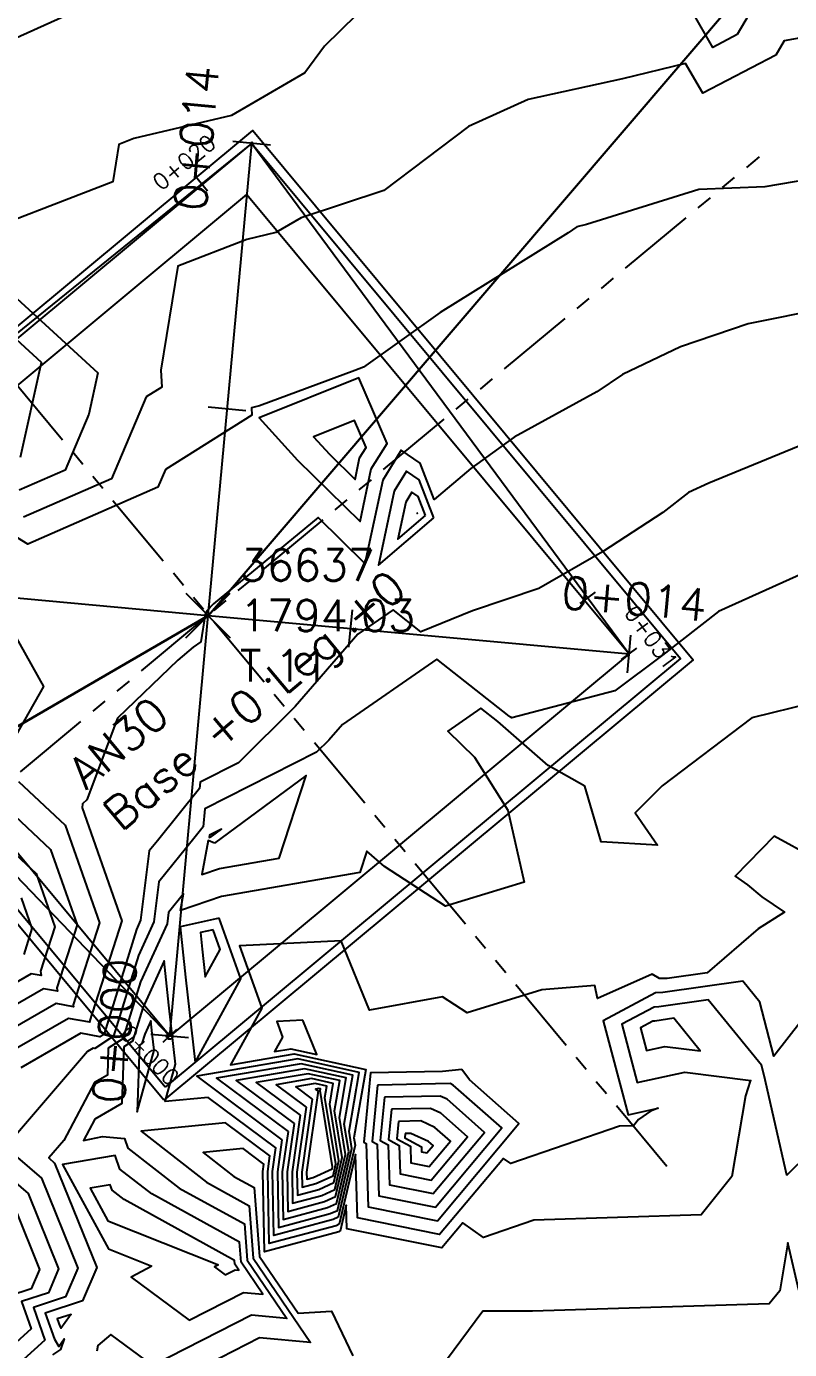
# Model space of a CAD drawing. Header units: metres. Extents: x 419533 to 423558, y 4805342 to 4807578.
# Drawn here: x 421792.16 to 421804.27, y 4806419.33 to 4806440.34 of the extents above; entities that cross this region are included whole.
import ezdxf

# ---------------------------------------------------------------- set-up
doc = ezdxf.new("R2010")
doc.units = ezdxf.units.M
doc.linetypes.add('PHANTOM', pattern=[2.5, 1.25, -0.25, 0.25, -0.25, 0.25, -0.25])
for name, color, linetype in [('_pieds', 253, 'Continuous'), ('C-ROAD-CNTR-N', 92, 'Continuous'), ('C-ROAD-STAN', 11, 'Continuous'), ('C-ROAD-STAN-MAJR', 11, 'Continuous'), ('C-ROAD-STAN-MINR', 11, 'Continuous'), ('C-TOPO-MAJR', 9, 'Continuous'), ('C-TOPO-MINR', 8, 'Continuous'), ('LS', 7, 'Continuous'), ('V-NODE', 1, 'Continuous'), ('V-NODE-TEXT', 11, 'Continuous')]:
    doc.layers.add(name, color=color, linetype=linetype)
doc.styles.get("Standard").update_dxf_attribs({"font": 'simplex.shx'})

# ---------------------------------------------------------------- blocks, each defined once
blk = doc.blocks.new('AeccTickTriangle')
at = {"color": 0, "linetype": 'ByBlock', "lineweight": -2}
blk.add_lwpolyline([(0, 0.67), (-0.58, -0.33), (0.58, -0.33)], close=True, dxfattribs=at)
at = {"color": 0, "linetype": 'ByBlock', "lineweight": -2, "const_width": 0.0625}
blk.add_lwpolyline([(-0.03, 0, 1), (0.03, 0, 1)], format="xyb", close=True, dxfattribs=at)
blk = doc.blocks.new('AeccTickLine')
blk.add_line((0, -0.5), (0, 0.5))
blk = doc.blocks.new('AN30 +0 +0')
at = {"linetype": 'PHANTOM', "flags": 128}
for points in [[(0, -11.382), (0, 11.382)], [(-11.382, 0), (11.382, 0)]]:
    blk.add_lwpolyline(points, dxfattribs=at)
at = {"flags": 128}
blk.add_lwpolyline([(-4.744, -4.744), (-4.744, 4.744), (4.744, 4.744), (4.744, -4.744)], close=True, dxfattribs=at)
at = {"layer": 'LS', "insert": (-3.273, -0.383), "char_height": 0.51577, "width": 9.13592, "attachment_point": 1}
blk.add_mtext('AN30\\PBase +0 Leg +0', dxfattribs=at)
blk = doc.blocks.new('*U73')
at = {"color": 0, "linetype": 'ByBlock', "lineweight": -2, "transparency": 16777216}
for p, q in [((-0.707, -0.707), (0.707, 0.707)), ((-0.707, 0.707), (0.707, -0.707))]:
    blk.add_line(p, q, dxfattribs=at)
blk = doc.blocks.new('*U83', base_point=(421795.04, 4806430.99, 1794.03))
at = {"layer": 'V-NODE-TEXT', "linetype": 'ByBlock', "char_height": 0.5}
for s, insert, attachment_point in [('36637', (421795.544, 4806431.54, 1794.03), 7), ('1794.03', (421795.544, 4806430.99, 1794.03), 4), ('T.11', (421795.544, 4806430.44, 1794.03), 1)]:
    blk.add_mtext(s, dxfattribs=dict(at, insert=insert, attachment_point=attachment_point))
blk = doc.blocks.new('*U84', base_point=(421795.04, 4806430.99, 1794.03))
at = {"layer": 'V-NODE-TEXT', "lineweight": -2}
blk.add_blockref('*U83', (421795.04, 4806430.99, 1794.03), dxfattribs=at)
blk = doc.blocks.new('*U85', base_point=(421795.04, 4806430.99, 1794.03))
at = {"layer": 'V-NODE', "lineweight": -2, "xscale": 0.5, "yscale": 0.5, "zscale": 0.5}
blk.add_blockref('*U73', (421795.04, 4806430.99, 1794.03), dxfattribs=at)
at = {"layer": 'V-NODE-TEXT', "lineweight": -2}
blk.add_blockref('*U84', (421795.04, 4806430.99, 1794.03), dxfattribs=at)
blk = doc.blocks.new('tower_bases_layout_1')
at = {"color": 31, "lineweight": 30, "true_color": 0xffbd7a, "elevation": 1718.013}
blk.add_lwpolyline([(423449.834, 4807399.592), (423130.593, 4807500.114), (421950.92, 4806612.998), (421795.045, 4806430.988), (421305.015, 4806147.038), (421305.015, 4806147.038), (420630.083, 4805770.97), (419765.157, 4805549.54), (419617.356, 4805580.088)], dxfattribs=at)
at = {"layer": '_pieds', "elevation": 1838.947, "flags": 128}
for points in [[(421794.339, 4806423.294), (421787.347, 4806431.698), (421795.751, 4806438.69), (421802.743, 4806430.286)], [(421794.357, 4806423.498), (421787.551, 4806431.68), (421795.733, 4806438.486), (421802.539, 4806430.304)]]:
    blk.add_lwpolyline(points, close=True, dxfattribs=at)
at = {"rotation": 39.7566429}
blk.add_blockref('AN30 +0 +0', (421795.045, 4806430.992, 1838.947), dxfattribs=at)
at = {"layer": 'V-NODE'}
blk.add_blockref('*U85', (421795.04, 4806430.99, 1794.03), dxfattribs=at)
blk = doc.blocks.new('leg_extensions_profiles_1')
at = {"layer": 'C-ROAD-CNTR-N', "color": 92, "linetype": 'Continuous', "lineweight": -3, "flags": 128}
blk.add_lwpolyline([(421794.432, 4806424.311), (421787.347, 4806431.698), (421795.733, 4806438.486), (421801.726, 4806430.379)], dxfattribs=at)
at = {"layer": 'C-ROAD-STAN', "color": 11, "linetype": 'Continuous', "lineweight": -3}
blk.add_circle((421794.432, 4806424.311), 0.05, dxfattribs=at)
at = {"layer": 'C-TOPO-MAJR', "color": 9, "linetype": 'Continuous', "lineweight": -3, "flags": 128}
for points, elevation in [([(421792.119, 4806425.606), (421792.25, 4806426.018), (421792.078, 4806426.507)], 1790), ([(421792.062, 4806433.503), (421792.396, 4806435.008), (421790.49, 4806436.752)], 1790), ([(421791.955, 4806440.147), (421793.235, 4806440.723)], 1790), ([(421804.82, 4806433.843), (421802.993, 4806433.088), (421802.668, 4806432.941), (421802.261, 4806432.624), (421801.303, 4806431.999), (421800.29, 4806431.418), (421799.241, 4806431.066), (421798.416, 4806430.732), (421797.978, 4806431.079), (421797.418, 4806430.692), (421796.421, 4806429.545), (421795.523, 4806428.649), (421794.913, 4806428.341), (421794.905, 4806428.242), (421794.237, 4806427.412), (421794.107, 4806427.252), (421793.97, 4806426.15), (421793.904, 4806426.005), (421793.388, 4806424.347), (421793.32, 4806424.302), (421793.019, 4806424.356), (421792.067, 4806423.808)], 1795), ([(421791.132, 4806422.718), (421792.186, 4806421.81), (421792.667, 4806420.616), (421792.505, 4806420.236), (421792.079, 4806420.096), (421792.231, 4806419.662), (421791.756, 4806419.231)], 1795), ([(421804.924, 4806422.788), (421804.23, 4806422.104), (421803.869, 4806423.683), (421803.826, 4806423.849), (421802.983, 4806424.889), (421802.197, 4806424.775), (421802.125, 4806424.773), (421801.609, 4806424.498), (421801.854, 4806423.574), (421802.612, 4806423.736), (421803.66, 4806423.605), (421803.65, 4806423.596), (421803.573, 4806423.362), (421803.354, 4806422.08), (421802.872, 4806421.474), (421800.211, 4806421.39), (421799.414, 4806421.115), (421799.086, 4806421.348), (421798.751, 4806420.947), (421797.246, 4806421.252), (421797.233, 4806421.626), (421797.137, 4806421.214), (421797.118, 4806421.205), (421795.938, 4806420.888), (421795.911, 4806422.163), (421795.927, 4806422.279), (421795.595, 4806422.527), (421794.961, 4806422.464), (421795.452, 4806422.082), (421795.772, 4806421.906), (421795.857, 4806420.813), (421796.47, 4806419.912), (421797, 4806419.944), (421797.338, 4806419.232)], 1800)]:
    blk.add_lwpolyline(points, dxfattribs=dict(at, elevation=elevation))
at = {"layer": 'C-TOPO-MAJR', "color": 9, "linetype": 'Continuous', "lineweight": -3, "elevation": 1795, "flags": 128}
for points in [[(421798.625, 4806432.54), (421798.393, 4806433.143), (421798.191, 4806433.279), (421797.995, 4806432.965), (421797.746, 4806431.788), (421798.625, 4806432.54)], [(421796.405, 4806422.925), (421796.296, 4806422.155), (421796.309, 4806421.528), (421796.89, 4806421.684), (421797.066, 4806421.765), (421797.222, 4806422.43), (421797.126, 4806423.018), (421797.235, 4806423.648), (421796.574, 4806423.793), (421795.489, 4806423.606), (421796.405, 4806422.925)], [(421797.951, 4806423.149), (421797.905, 4806422.667), (421798.077, 4806422.573), (421798.092, 4806422.124), (421798.582, 4806422.025), (421799.159, 4806422.714), (421798.738, 4806423.086), (421798.572, 4806423.161), (421797.951, 4806423.149)]]:
    blk.add_lwpolyline(points, close=True, dxfattribs=at)
at = {"layer": 'C-TOPO-MINR', "color": 8, "linetype": 'Continuous', "lineweight": -3, "flags": 128}
for points, elevation in [([(421804.628, 4806442.232), (421803.443, 4806440.212), (421803.054, 4806440.009), (421802.72, 4806440.591)], 1791), ([(421797.649, 4806440.78), (421796.889, 4806440.028), (421796.579, 4806439.607), (421795.415, 4806438.93), (421793.863, 4806438.563), (421793.623, 4806438.47), (421793.526, 4806437.874), (421791.029, 4806436.914), (421793.291, 4806434.844), (421793.145, 4806434.185), (421792.769, 4806433.296), (421792.043, 4806432.979)], 1791), ([(421791.907, 4806427.269), (421792.31, 4806426.891), (421792.605, 4806426.048), (421792.379, 4806425.341), (421792.392, 4806425.272), (421792.234, 4806425.3), (421790.243, 4806424.153)], 1791), ([(421804.895, 4806440.24), (421804.186, 4806440.113), (421804.055, 4806439.888), (421802.894, 4806439.283), (421802.623, 4806439.756), (421801.623, 4806439.511), (421800.124, 4806439.183), (421799.177, 4806438.753), (421797.831, 4806437.739), (421796.52, 4806437.304), (421796.115, 4806437.068), (421795.657, 4806436.96), (421794.561, 4806436.536), (421794.293, 4806434.885), (421794.305, 4806434.617), (421794.056, 4806434.46), (421793.506, 4806433.161), (421792.111, 4806432.552)], 1792), ([(421791.97, 4806427.811), (421792.541, 4806427.275), (421792.96, 4806426.079), (421792.639, 4806425.075), (421792.649, 4806425.025), (421792.43, 4806425.064), (421789.671, 4806423.475)], 1792), ([(421805.341, 4806438.047), (421803.882, 4806437.797), (421802.835, 4806437.754), (421801.048, 4806437.197), (421800.893, 4806437.163), (421800.759, 4806437.063), (421798.726, 4806435.8), (421797.506, 4806434.93), (421797.373, 4806434.881), (421795.856, 4806434.321), (421795.728, 4806434.288), (421795.733, 4806434.168), (421794.363, 4806433.308), (421794.243, 4806433.025), (421792.18, 4806432.124), (421791.742, 4806432.39)], 1793), ([(421791.398, 4806431.698), (421792.427, 4806429.862), (421791.835, 4806428.816)], 1793), ([(421792.032, 4806428.353), (421792.772, 4806427.658), (421793.315, 4806426.11), (421792.9, 4806424.81), (421792.906, 4806424.778), (421792.626, 4806424.828), (421789.946, 4806423.285)], 1793), ([(421804.855, 4806435.868), (421803.616, 4806435.623), (421802.543, 4806435.255), (421801.621, 4806434.816), (421801.215, 4806434.543), (421799.901, 4806433.819), (421799.212, 4806433.322), (421798.63, 4806432.832), (421798.408, 4806433.407), (421798.106, 4806433.612), (421797.813, 4806433.14), (421797.531, 4806431.813), (421796.786, 4806432.545), (421795.129, 4806431.176), (421795.022, 4806431.065), (421794.993, 4806431.006), (421794.927, 4806430.569), (421794.803, 4806430.484), (421794.562, 4806430.278), (421793.6, 4806429.361), (421793.118, 4806428.063), (421793.044, 4806428), (421793.041, 4806427.935), (421793.67, 4806426.141), (421793.16, 4806424.544), (421793.163, 4806424.531), (421792.822, 4806424.592), (421791.006, 4806423.546)], 1794), ([(421791.976, 4806421.567), (421792.364, 4806420.607), (421792.233, 4806420.3), (421791.891, 4806420.188)], 1794), ([(421804.541, 4806431.681), (421803.145, 4806431.052), (421802.258, 4806430.359), (421801.499, 4806429.792), (421799.865, 4806429.363), (421799.836, 4806429.38), (421799.823, 4806429.391), (421798.674, 4806430.298), (421797.174, 4806429.261), (421796.958, 4806429.012), (421796.764, 4806428.818), (421794.987, 4806427.92), (421794.964, 4806427.632), (421794.816, 4806427.448), (421794.26, 4806426.763), (421794.18, 4806426.123), (421793.937, 4806425.589), (421793.538, 4806424.308), (421793.242, 4806424.115), (421793.215, 4806424.12), (421793.127, 4806424.069), (421791.822, 4806422.547), (421792.395, 4806422.053), (421792.97, 4806420.626), (421792.777, 4806420.171), (421792.268, 4806420.004), (421792.449, 4806419.485), (421791.882, 4806418.97)], 1796), ([(421804.62, 4806429.596), (421803.676, 4806429.363), (421802.251, 4806428.285), (421801.824, 4806427.857), (421802.176, 4806427.345), (421801.284, 4806427.397), (421801.021, 4806428.28), (421800.442, 4806428.606), (421799.641, 4806429.305), (421799.371, 4806429.518), (421798.847, 4806429.155), (421799.273, 4806428.741), (421799.802, 4806427.901), (421800.06, 4806426.756), (421798.811, 4806426.375), (421797.843, 4806427.002), (421797.559, 4806427.246), (421797.45, 4806426.909), (421795.252, 4806426.53), (421794.603, 4806426.306), (421794.651, 4806426.569), (421794.412, 4806426.275), (421794.39, 4806426.096), (421793.97, 4806425.173), (421793.688, 4806424.27), (421793.456, 4806424.118), (421793.441, 4806423.691), (421793.238, 4806423.573), (421792.75, 4806422.655), (421792.511, 4806422.376), (421792.604, 4806422.296), (421793.274, 4806420.635), (421793.048, 4806420.106), (421792.456, 4806419.912), (421792.601, 4806419.498), (421792.671, 4806419.385), (421792.756, 4806419.503), (421792.695, 4806419.335), (421792.57, 4806419.248)], 1797), ([(421804.648, 4806427.149), (421804.028, 4806427.485), (421803.41, 4806426.852), (421803.603, 4806426.713), (421803.835, 4806426.523), (421804.191, 4806426.277), (421803.777, 4806426.014), (421802.965, 4806425.318), (421802.328, 4806425.226), (421802.208, 4806425.223), (421802.089, 4806425.297), (421801.223, 4806424.908), (421801.183, 4806425.115), (421800.341, 4806425.044), (421799.155, 4806424.681), (421798.763, 4806424.935), (421797.606, 4806424.723), (421797.155, 4806425.824), (421795.539, 4806425.743), (421795.892, 4806424.757), (421795.398, 4806423.855), (421796.409, 4806424.029), (421797.544, 4806423.779), (421797.357, 4806422.697), (421797.376, 4806422.577), (421797.108, 4806421.434), (421797.027, 4806421.397), (421796.086, 4806421.144), (421796.065, 4806422.16), (421796.118, 4806422.537), (421795.043, 4806423.338), (421794.359, 4806423.271), (421794.523, 4806423.867), (421794.417, 4806424.8), (421794.343, 4806425.504), (421794.002, 4806424.758), (421793.838, 4806424.231), (421793.703, 4806424.143), (421793.67, 4806423.24), (421793.243, 4806422.99), (421793.064, 4806422.654), (421793.364, 4806422.715), (421793.713, 4806422.685), (421793.765, 4806422.534), (421794.581, 4806421.899), (421795.617, 4806421.328), (421795.662, 4806420.752), (421796.289, 4806419.829), (421795.728, 4806419.882), (421794.162, 4806419.079), (421793.498, 4806419.574), (421793.291, 4806419.397), (421793.272, 4806419.311)], 1798), ([(421805.336, 4806425.677), (421804.021, 4806423.993), (421803.801, 4806424.849), (421803.53, 4806425.184), (421802.263, 4806425.001), (421802.146, 4806424.998), (421801.313, 4806424.554), (421801.709, 4806423.063), (421802.186, 4806423.165), (421802.067, 4806423.119), (421801.872, 4806422.986), (421801.794, 4806422.888), (421801.572, 4806422.881), (421799.848, 4806422.286), (421799.729, 4806422.37), (421798.717, 4806421.163), (421797.415, 4806421.426), (421797.381, 4806422.429), (421797.123, 4806421.324), (421797.072, 4806421.301), (421796.012, 4806421.016), (421795.988, 4806422.161), (421796.023, 4806422.408), (421795.319, 4806422.932), (421793.976, 4806422.8), (421795.017, 4806421.991), (421795.695, 4806421.617), (421795.759, 4806420.783), (421796.669, 4806419.445), (421795.856, 4806419.522), (421793.586, 4806418.358)], 1799), ([(421816.851, 4806430.835), (421815.369, 4806431.024), (421811.779, 4806427.384), (421811.592, 4806427.334), (421811.222, 4806427.186), (421810.644, 4806426.863), (421807.931, 4806423.334), (421806.915, 4806422.92), (421805.854, 4806421.694), (421804.419, 4806420.277), (421804.247, 4806421.029), (421804.117, 4806420.269), (421803.951, 4806420.06), (421800.194, 4806419.941), (421799.403, 4806419.946), (421798.828, 4806419.166), (421798.662, 4806416.328), (421800.461, 4806416.07), (421801.206, 4806416.243), (421804.303, 4806417.662), (421804.662, 4806417.768)], 1801)]:
    blk.add_lwpolyline(points, dxfattribs=dict(at, elevation=elevation))
for points, elevation in [([(421797.63, 4806433.316), (421797.882, 4806433.721), (421797.433, 4806434.763), (421795.852, 4806434.129), (421796.46, 4806433.455), (421797.453, 4806432.48), (421797.63, 4806433.316)], 1793), ([(421797.447, 4806433.491), (421797.551, 4806433.658), (421797.366, 4806434.087), (421796.715, 4806433.826), (421796.966, 4806433.549), (421797.374, 4806433.148), (421797.447, 4806433.491)], 1792), ([(421798.494, 4806432.576), (421798.377, 4806432.879), (421798.276, 4806432.947), (421798.178, 4806432.789), (421798.053, 4806432.199), (421798.494, 4806432.576)], 1796), ([(421798.363, 4806432.613), (421798.362, 4806432.614), (421798.362, 4806432.615), (421798.361, 4806432.614), (421798.36, 4806432.611), (421798.363, 4806432.613)], 1797), ([(421795.144, 4806427.375), (421795.041, 4806427.417), (421794.942, 4806426.876), (421795.222, 4806426.972), (421796.169, 4806427.136), (421796.597, 4806428.448), (421795.144, 4806427.375)], 1796), ([(421795.072, 4806427.462), (421795.255, 4806427.598), (421795.061, 4806427.5), (421795.058, 4806427.468), (421795.072, 4806427.462)], 1797), ([(421795.216, 4806426.186), (421794.597, 4806426.048), (421794.681, 4806425.246), (421794.836, 4806423.894), (421795.562, 4806425.22), (421795.216, 4806426.186)], 1797), ([(421795.12, 4806425.999), (421794.918, 4806425.954), (421794.945, 4806425.692), (421794.996, 4806425.251), (421795.233, 4806425.684), (421795.12, 4806425.999)], 1796), ([(421793.989, 4806424.193), (421793.95, 4806424.168), (421793.912, 4806423.106), (421794.183, 4806424.09), (421794.152, 4806424.354), (421794.131, 4806424.553), (421794.035, 4806424.342), (421793.989, 4806424.193)], 1799), ([(421796.544, 4806424.565), (421796.132, 4806424.544), (421796.222, 4806424.293), (421796.096, 4806424.064), (421796.353, 4806424.108), (421796.768, 4806424.017), (421796.544, 4806424.565)], 1799), ([(421802.104, 4806424.549), (421801.905, 4806424.443), (421802, 4806424.085), (421802.293, 4806424.147), (421802.855, 4806424.078), (421802.437, 4806424.594), (421802.132, 4806424.55), (421802.104, 4806424.549)], 1801), ([(421796.214, 4806422.666), (421796.142, 4806422.158), (421796.161, 4806421.272), (421796.981, 4806421.492), (421797.094, 4806421.544), (421797.325, 4806422.528), (421797.28, 4806422.804), (421797.441, 4806423.735), (421796.464, 4806423.95), (421794.86, 4806423.675), (421796.214, 4806422.666)], 1797), ([(421796.31, 4806422.796), (421796.219, 4806422.157), (421796.235, 4806421.4), (421796.936, 4806421.588), (421797.08, 4806421.655), (421797.273, 4806422.479), (421797.203, 4806422.911), (421797.338, 4806423.692), (421796.519, 4806423.872), (421795.175, 4806423.641), (421796.31, 4806422.796)], 1796), ([(421799.069, 4806423.782), (421798.764, 4806423.749), (421797.621, 4806423.726), (421797.515, 4806422.626), (421797.551, 4806422.607), (421797.584, 4806421.601), (421798.684, 4806421.378), (421799.976, 4806422.922), (421799.19, 4806423.616), (421799.069, 4806423.782)], 1798), ([(421796.501, 4806423.054), (421796.373, 4806422.154), (421796.383, 4806421.656), (421796.844, 4806421.78), (421797.052, 4806421.875), (421797.17, 4806422.381), (421797.049, 4806423.124), (421797.132, 4806423.604), (421796.629, 4806423.714), (421795.804, 4806423.572), (421796.501, 4806423.054)], 1794), ([(421796.597, 4806423.183), (421796.45, 4806422.152), (421796.458, 4806421.784), (421796.799, 4806421.875), (421797.038, 4806421.985), (421797.119, 4806422.332), (421796.972, 4806423.231), (421797.029, 4806423.56), (421796.685, 4806423.636), (421796.119, 4806423.538), (421796.597, 4806423.183)], 1793), ([(421796.692, 4806423.312), (421796.527, 4806422.151), (421796.532, 4806421.912), (421796.753, 4806421.971), (421797.024, 4806422.095), (421797.067, 4806422.283), (421796.896, 4806423.338), (421796.926, 4806423.516), (421796.74, 4806423.557), (421796.434, 4806423.504), (421796.692, 4806423.312)], 1792), ([(421796.788, 4806423.441), (421796.604, 4806422.149), (421796.606, 4806422.04), (421796.708, 4806422.067), (421797.009, 4806422.206), (421797.016, 4806422.234), (421796.819, 4806423.445), (421796.824, 4806423.472), (421796.795, 4806423.478), (421796.748, 4806423.47), (421796.788, 4806423.441)], 1791), ([(421797.731, 4806423.534), (421797.645, 4806422.639), (421797.726, 4806422.595), (421797.753, 4806421.775), (421798.65, 4806421.594), (421799.704, 4806422.852), (421798.934, 4806423.533), (421798.882, 4806423.557), (421797.731, 4806423.534)], 1797), ([(421797.841, 4806423.341), (421797.775, 4806422.653), (421797.902, 4806422.584), (421797.923, 4806421.95), (421798.616, 4806421.81), (421799.431, 4806422.783), (421798.836, 4806423.309), (421798.727, 4806423.359), (421797.841, 4806423.341)], 1796), ([(421798.062, 4806422.956), (421798.035, 4806422.681), (421798.252, 4806422.562), (421798.261, 4806422.299), (421798.549, 4806422.241), (421798.887, 4806422.644), (421798.64, 4806422.862), (421798.416, 4806422.964), (421798.062, 4806422.956)], 1794), ([(421798.172, 4806422.764), (421798.165, 4806422.694), (421798.428, 4806422.551), (421798.431, 4806422.473), (421798.515, 4806422.456), (421798.614, 4806422.575), (421798.542, 4806422.639), (421798.261, 4806422.766), (421798.172, 4806422.764)], 1793), ([(421794.15, 4806420.656), (421793.82, 4806420.485), (421794.738, 4806419.799), (421795.601, 4806420.242), (421795.91, 4806420.213), (421795.564, 4806420.722), (421795.539, 4806421.039), (421794.145, 4806421.808), (421793.64, 4806422.2), (421793.566, 4806422.416), (421792.73, 4806422.27), (421793.461, 4806420.931), (421794.15, 4806420.656)], 1797), ([(421795.205, 4806420.679), (421795.144, 4806420.647), (421795.313, 4806420.52), (421795.473, 4806420.602), (421795.53, 4806420.597), (421795.466, 4806420.691), (421795.462, 4806420.75), (421793.71, 4806421.716), (421793.516, 4806421.867), (421793.487, 4806421.95), (421793.166, 4806421.894), (421793.447, 4806421.379), (421795.205, 4806420.679)], 1796), ([(421792.685, 4806419.705), (421792.704, 4806419.673), (421792.841, 4806419.863), (421792.869, 4806419.893), (421792.644, 4806419.82), (421792.685, 4806419.705)], 1798)]:
    blk.add_lwpolyline(points, close=True, dxfattribs=dict(at, elevation=elevation))
at = {"layer": 'C-ROAD-STAN', "color": 11, "linetype": 'Continuous', "lineweight": -3, "xscale": 0.02999999999999999, "yscale": 0.02999999999999999, "zscale": 0.02999999999999999}
blk.add_blockref('AeccTickTriangle', (421795.733, 4806438.486), dxfattribs=at)
at = {"layer": 'C-ROAD-STAN-MAJR', "color": 11, "linetype": 'Continuous', "lineweight": -3}
for p, xscale, yscale, zscale, rotation in [((421794.937, 4806437.842), 0.3, 0.3, 0.3, 38.99002603607043), ((421801.726, 4806430.379), 0.3, 0.3, 0.3, 306.4737079209663), ((421794.432, 4806424.311), 0.2999999999999999, 0.2999999999999999, 0.2999999999999999, 133.8000037983411)]:
    blk.add_blockref('AeccTickLine', p, dxfattribs=dict(at, xscale=xscale, yscale=yscale, zscale=zscale, rotation=rotation))
at = {"layer": 'C-ROAD-STAN-MINR', "color": 11, "linetype": 'Continuous', "lineweight": -3, "xscale": 0.3, "yscale": 0.3, "zscale": 0.3, "rotation": 306.4737079209663}
blk.add_blockref('AeccTickLine', (421801.069, 4806431.269), dxfattribs=at)
at = {"layer": 'C-ROAD-STAN-MAJR', "color": 11, "linetype": 'Continuous', "lineweight": -3, "char_height": 0.254}
for s, insert, attachment_point, rotation in [('0+020', (421794.74, 4806438.086), 8, 38.99), ('0+031', (421801.978, 4806430.565), 8, 306.4737), ('0+000', (421794.206, 4806424.094), 2, 313.8)]:
    blk.add_mtext(s, dxfattribs=dict(at, insert=insert, attachment_point=attachment_point, rotation=rotation))

msp = doc.modelspace()

# ---------------------------------------------------------------- linework, layer by layer
at = {"layer": 'C-ROAD-CNTR-N', "color": 92, "linetype": 'Continuous', "lineweight": -3, "flags": 128}
for points in [[(421794.432, 4806424.311), (421795.04, 4806430.99), (421795.733, 4806438.486)], [(421787.347, 4806431.698), (421795.04, 4806430.99), (421801.726, 4806430.379)]]:
    msp.add_lwpolyline(points, dxfattribs=at)
at = {"layer": 'C-ROAD-STAN', "color": 11, "linetype": 'Continuous', "lineweight": -3}
msp.add_circle((421794.432, 4806424.311), 0.05, dxfattribs=at)
at = {"layer": 'C-TOPO-MAJR', "color": 9, "linetype": 'Continuous', "lineweight": -3, "flags": 128}
for points, elevation in [([(421791.955, 4806440.147), (421793.235, 4806440.723)], 1790), ([(421792.062, 4806433.503), (421792.396, 4806435.008), (421790.49, 4806436.752)], 1790), ([(421804.82, 4806433.843), (421802.993, 4806433.088), (421802.668, 4806432.941), (421802.261, 4806432.624), (421801.303, 4806431.999), (421800.29, 4806431.418), (421799.241, 4806431.066), (421798.416, 4806430.732), (421797.978, 4806431.079), (421797.418, 4806430.692), (421796.421, 4806429.545), (421795.523, 4806428.649), (421794.913, 4806428.341), (421794.905, 4806428.242), (421794.237, 4806427.412), (421794.107, 4806427.252), (421793.97, 4806426.15), (421793.904, 4806426.005), (421793.388, 4806424.347), (421793.32, 4806424.302), (421793.019, 4806424.356), (421792.067, 4806423.808)], 1795), ([(421792.119, 4806425.606), (421792.25, 4806426.018), (421792.078, 4806426.507)], 1790), ([(421804.924, 4806422.788), (421804.23, 4806422.104), (421803.869, 4806423.683), (421803.826, 4806423.849), (421802.983, 4806424.889), (421802.197, 4806424.775), (421802.125, 4806424.773), (421801.609, 4806424.498), (421801.854, 4806423.574), (421802.612, 4806423.736), (421803.66, 4806423.605), (421803.65, 4806423.596), (421803.573, 4806423.362), (421803.354, 4806422.08), (421802.872, 4806421.474), (421800.211, 4806421.39), (421799.414, 4806421.115), (421799.086, 4806421.348), (421798.751, 4806420.947), (421797.246, 4806421.252), (421797.233, 4806421.626), (421797.137, 4806421.214), (421797.118, 4806421.205), (421795.938, 4806420.888), (421795.911, 4806422.163), (421795.927, 4806422.279), (421795.595, 4806422.527), (421794.961, 4806422.464), (421795.452, 4806422.082), (421795.772, 4806421.906), (421795.857, 4806420.813), (421796.47, 4806419.912), (421797, 4806419.944), (421797.338, 4806419.232)], 1800), ([(421791.132, 4806422.718), (421792.186, 4806421.81), (421792.667, 4806420.616), (421792.505, 4806420.236), (421792.079, 4806420.096), (421792.231, 4806419.662), (421791.756, 4806419.231)], 1795)]:
    msp.add_lwpolyline(points, dxfattribs=dict(at, elevation=elevation))
at = {"layer": 'C-TOPO-MAJR', "color": 9, "linetype": 'Continuous', "lineweight": -3, "elevation": 1795, "flags": 128}
for points in [[(421798.625, 4806432.54), (421798.393, 4806433.143), (421798.191, 4806433.279), (421797.995, 4806432.965), (421797.746, 4806431.788), (421798.625, 4806432.54)], [(421796.405, 4806422.925), (421796.296, 4806422.155), (421796.309, 4806421.528), (421796.89, 4806421.684), (421797.066, 4806421.765), (421797.222, 4806422.43), (421797.126, 4806423.018), (421797.235, 4806423.648), (421796.574, 4806423.793), (421795.489, 4806423.606), (421796.405, 4806422.925)], [(421797.951, 4806423.149), (421797.905, 4806422.667), (421798.077, 4806422.573), (421798.092, 4806422.124), (421798.582, 4806422.025), (421799.159, 4806422.714), (421798.738, 4806423.086), (421798.572, 4806423.161), (421797.951, 4806423.149)]]:
    msp.add_lwpolyline(points, close=True, dxfattribs=at)
at = {"layer": 'C-TOPO-MINR', "color": 8, "linetype": 'Continuous', "lineweight": -3, "flags": 128}
for points, elevation in [([(421804.628, 4806442.232), (421803.443, 4806440.212), (421803.054, 4806440.009), (421802.72, 4806440.591)], 1791), ([(421797.649, 4806440.78), (421796.889, 4806440.028), (421796.579, 4806439.607), (421795.415, 4806438.93), (421793.863, 4806438.563), (421793.623, 4806438.47), (421793.526, 4806437.874), (421791.029, 4806436.914), (421793.291, 4806434.844), (421793.145, 4806434.185), (421792.769, 4806433.296), (421792.043, 4806432.979)], 1791), ([(421804.895, 4806440.24), (421804.186, 4806440.113), (421804.055, 4806439.888), (421802.894, 4806439.283), (421802.623, 4806439.756), (421801.623, 4806439.511), (421800.124, 4806439.183), (421799.177, 4806438.753), (421797.831, 4806437.739), (421796.52, 4806437.304), (421796.115, 4806437.068), (421795.657, 4806436.96), (421794.561, 4806436.536), (421794.293, 4806434.885), (421794.305, 4806434.617), (421794.056, 4806434.46), (421793.506, 4806433.161), (421792.111, 4806432.552)], 1792), ([(421805.341, 4806438.047), (421803.882, 4806437.797), (421802.835, 4806437.754), (421801.048, 4806437.197), (421800.893, 4806437.163), (421800.759, 4806437.063), (421798.726, 4806435.8), (421797.506, 4806434.93), (421797.373, 4806434.881), (421795.856, 4806434.321), (421795.728, 4806434.288), (421795.733, 4806434.168), (421794.363, 4806433.308), (421794.243, 4806433.025), (421792.18, 4806432.124), (421791.742, 4806432.39)], 1793), ([(421804.855, 4806435.868), (421803.616, 4806435.623), (421802.543, 4806435.255), (421801.621, 4806434.816), (421801.215, 4806434.543), (421799.901, 4806433.819), (421799.212, 4806433.322), (421798.63, 4806432.832), (421798.408, 4806433.407), (421798.106, 4806433.612), (421797.813, 4806433.14), (421797.531, 4806431.813), (421796.786, 4806432.545), (421795.129, 4806431.176), (421795.022, 4806431.065), (421794.993, 4806431.006), (421794.927, 4806430.569), (421794.803, 4806430.484), (421794.562, 4806430.278), (421793.6, 4806429.361), (421793.118, 4806428.063), (421793.044, 4806428), (421793.041, 4806427.935), (421793.67, 4806426.141), (421793.16, 4806424.544), (421793.163, 4806424.531), (421792.822, 4806424.592), (421791.006, 4806423.546)], 1794), ([(421791.398, 4806431.698), (421792.427, 4806429.862), (421791.835, 4806428.816)], 1793), ([(421804.541, 4806431.681), (421803.145, 4806431.052), (421802.258, 4806430.359), (421801.499, 4806429.792), (421799.865, 4806429.363), (421799.836, 4806429.38), (421799.823, 4806429.391), (421798.674, 4806430.298), (421797.174, 4806429.261), (421796.958, 4806429.012), (421796.764, 4806428.818), (421794.987, 4806427.92), (421794.964, 4806427.632), (421794.816, 4806427.448), (421794.26, 4806426.763), (421794.18, 4806426.123), (421793.937, 4806425.589), (421793.538, 4806424.308), (421793.242, 4806424.115), (421793.215, 4806424.12), (421793.127, 4806424.069), (421791.822, 4806422.547), (421792.395, 4806422.053), (421792.97, 4806420.626), (421792.777, 4806420.171), (421792.268, 4806420.004), (421792.449, 4806419.485), (421791.882, 4806418.97)], 1796), ([(421816.851, 4806430.835), (421815.369, 4806431.024), (421811.779, 4806427.384), (421811.592, 4806427.334), (421811.222, 4806427.186), (421810.644, 4806426.863), (421807.931, 4806423.334), (421806.915, 4806422.92), (421805.854, 4806421.694), (421804.419, 4806420.277), (421804.247, 4806421.029), (421804.117, 4806420.269), (421803.951, 4806420.06), (421800.194, 4806419.941), (421799.403, 4806419.946), (421798.828, 4806419.166), (421798.662, 4806416.328), (421800.461, 4806416.07), (421801.206, 4806416.243), (421804.303, 4806417.662), (421804.662, 4806417.768)], 1801), ([(421804.62, 4806429.596), (421803.676, 4806429.363), (421802.251, 4806428.285), (421801.824, 4806427.857), (421802.176, 4806427.345), (421801.284, 4806427.397), (421801.021, 4806428.28), (421800.442, 4806428.606), (421799.641, 4806429.305), (421799.371, 4806429.518), (421798.847, 4806429.155), (421799.273, 4806428.741), (421799.802, 4806427.901), (421800.06, 4806426.756), (421798.811, 4806426.375), (421797.843, 4806427.002), (421797.559, 4806427.246), (421797.45, 4806426.909), (421795.252, 4806426.53), (421794.603, 4806426.306), (421794.651, 4806426.569), (421794.412, 4806426.275), (421794.39, 4806426.096), (421793.97, 4806425.173), (421793.688, 4806424.27), (421793.456, 4806424.118), (421793.441, 4806423.691), (421793.238, 4806423.573), (421792.75, 4806422.655), (421792.511, 4806422.376), (421792.604, 4806422.296), (421793.274, 4806420.635), (421793.048, 4806420.106), (421792.456, 4806419.912), (421792.601, 4806419.498), (421792.671, 4806419.385), (421792.756, 4806419.503), (421792.695, 4806419.335), (421792.57, 4806419.248)], 1797), ([(421792.032, 4806428.353), (421792.772, 4806427.658), (421793.315, 4806426.11), (421792.9, 4806424.81), (421792.906, 4806424.778), (421792.626, 4806424.828), (421789.946, 4806423.285)], 1793), ([(421791.97, 4806427.811), (421792.541, 4806427.275), (421792.96, 4806426.079), (421792.639, 4806425.075), (421792.649, 4806425.025), (421792.43, 4806425.064), (421789.671, 4806423.475)], 1792), ([(421804.648, 4806427.149), (421804.028, 4806427.485), (421803.41, 4806426.852), (421803.603, 4806426.713), (421803.835, 4806426.523), (421804.191, 4806426.277), (421803.777, 4806426.014), (421802.965, 4806425.318), (421802.328, 4806425.226), (421802.208, 4806425.223), (421802.089, 4806425.297), (421801.223, 4806424.908), (421801.183, 4806425.115), (421800.341, 4806425.044), (421799.155, 4806424.681), (421798.763, 4806424.935), (421797.606, 4806424.723), (421797.155, 4806425.824), (421795.539, 4806425.743), (421795.892, 4806424.757), (421795.398, 4806423.855), (421796.409, 4806424.029), (421797.544, 4806423.779), (421797.357, 4806422.697), (421797.376, 4806422.577), (421797.108, 4806421.434), (421797.027, 4806421.397), (421796.086, 4806421.144), (421796.065, 4806422.16), (421796.118, 4806422.537), (421795.043, 4806423.338), (421794.359, 4806423.271), (421794.523, 4806423.867), (421794.417, 4806424.8), (421794.343, 4806425.504), (421794.002, 4806424.758), (421793.838, 4806424.231), (421793.703, 4806424.143), (421793.67, 4806423.24), (421793.243, 4806422.99), (421793.064, 4806422.654), (421793.364, 4806422.715), (421793.713, 4806422.685), (421793.765, 4806422.534), (421794.581, 4806421.899), (421795.617, 4806421.328), (421795.662, 4806420.752), (421796.289, 4806419.829), (421795.728, 4806419.882), (421794.162, 4806419.079), (421793.498, 4806419.574), (421793.291, 4806419.397), (421793.272, 4806419.311)], 1798), ([(421791.907, 4806427.269), (421792.31, 4806426.891), (421792.605, 4806426.048), (421792.379, 4806425.341), (421792.392, 4806425.272), (421792.234, 4806425.3), (421790.243, 4806424.153)], 1791), ([(421805.336, 4806425.677), (421804.021, 4806423.993), (421803.801, 4806424.849), (421803.53, 4806425.184), (421802.263, 4806425.001), (421802.146, 4806424.998), (421801.313, 4806424.554), (421801.709, 4806423.063), (421802.186, 4806423.165), (421802.067, 4806423.119), (421801.872, 4806422.986), (421801.794, 4806422.888), (421801.572, 4806422.881), (421799.848, 4806422.286), (421799.729, 4806422.37), (421798.717, 4806421.163), (421797.415, 4806421.426), (421797.381, 4806422.429), (421797.123, 4806421.324), (421797.072, 4806421.301), (421796.012, 4806421.016), (421795.988, 4806422.161), (421796.023, 4806422.408), (421795.319, 4806422.932), (421793.976, 4806422.8), (421795.017, 4806421.991), (421795.695, 4806421.617), (421795.759, 4806420.783), (421796.669, 4806419.445), (421795.856, 4806419.522), (421793.586, 4806418.358)], 1799), ([(421791.976, 4806421.567), (421792.364, 4806420.607), (421792.233, 4806420.3), (421791.891, 4806420.188)], 1794)]:
    msp.add_lwpolyline(points, dxfattribs=dict(at, elevation=elevation))
for points, elevation in [([(421797.63, 4806433.316), (421797.882, 4806433.721), (421797.433, 4806434.763), (421795.852, 4806434.129), (421796.46, 4806433.455), (421797.453, 4806432.48), (421797.63, 4806433.316)], 1793), ([(421797.447, 4806433.491), (421797.551, 4806433.658), (421797.366, 4806434.087), (421796.715, 4806433.826), (421796.966, 4806433.549), (421797.374, 4806433.148), (421797.447, 4806433.491)], 1792), ([(421798.494, 4806432.576), (421798.377, 4806432.879), (421798.276, 4806432.947), (421798.178, 4806432.789), (421798.053, 4806432.199), (421798.494, 4806432.576)], 1796), ([(421798.363, 4806432.613), (421798.362, 4806432.614), (421798.362, 4806432.615), (421798.361, 4806432.614), (421798.36, 4806432.611), (421798.363, 4806432.613)], 1797), ([(421795.144, 4806427.375), (421795.041, 4806427.417), (421794.942, 4806426.876), (421795.222, 4806426.972), (421796.169, 4806427.136), (421796.597, 4806428.448), (421795.144, 4806427.375)], 1796), ([(421795.072, 4806427.462), (421795.255, 4806427.598), (421795.061, 4806427.5), (421795.058, 4806427.468), (421795.072, 4806427.462)], 1797), ([(421795.216, 4806426.186), (421794.597, 4806426.048), (421794.681, 4806425.246), (421794.836, 4806423.894), (421795.562, 4806425.22), (421795.216, 4806426.186)], 1797), ([(421795.12, 4806425.999), (421794.918, 4806425.954), (421794.945, 4806425.692), (421794.996, 4806425.251), (421795.233, 4806425.684), (421795.12, 4806425.999)], 1796), ([(421793.989, 4806424.193), (421793.95, 4806424.168), (421793.912, 4806423.106), (421794.183, 4806424.09), (421794.152, 4806424.354), (421794.131, 4806424.553), (421794.035, 4806424.342), (421793.989, 4806424.193)], 1799), ([(421796.544, 4806424.565), (421796.132, 4806424.544), (421796.222, 4806424.293), (421796.096, 4806424.064), (421796.353, 4806424.108), (421796.768, 4806424.017), (421796.544, 4806424.565)], 1799), ([(421802.104, 4806424.549), (421801.905, 4806424.443), (421802, 4806424.085), (421802.293, 4806424.147), (421802.855, 4806424.078), (421802.437, 4806424.594), (421802.132, 4806424.55), (421802.104, 4806424.549)], 1801), ([(421796.214, 4806422.666), (421796.142, 4806422.158), (421796.161, 4806421.272), (421796.981, 4806421.492), (421797.094, 4806421.544), (421797.325, 4806422.528), (421797.28, 4806422.804), (421797.441, 4806423.735), (421796.464, 4806423.95), (421794.86, 4806423.675), (421796.214, 4806422.666)], 1797), ([(421796.31, 4806422.796), (421796.219, 4806422.157), (421796.235, 4806421.4), (421796.936, 4806421.588), (421797.08, 4806421.655), (421797.273, 4806422.479), (421797.203, 4806422.911), (421797.338, 4806423.692), (421796.519, 4806423.872), (421795.175, 4806423.641), (421796.31, 4806422.796)], 1796), ([(421799.069, 4806423.782), (421798.764, 4806423.749), (421797.621, 4806423.726), (421797.515, 4806422.626), (421797.551, 4806422.607), (421797.584, 4806421.601), (421798.684, 4806421.378), (421799.976, 4806422.922), (421799.19, 4806423.616), (421799.069, 4806423.782)], 1798), ([(421796.501, 4806423.054), (421796.373, 4806422.154), (421796.383, 4806421.656), (421796.844, 4806421.78), (421797.052, 4806421.875), (421797.17, 4806422.381), (421797.049, 4806423.124), (421797.132, 4806423.604), (421796.629, 4806423.714), (421795.804, 4806423.572), (421796.501, 4806423.054)], 1794), ([(421796.597, 4806423.183), (421796.45, 4806422.152), (421796.458, 4806421.784), (421796.799, 4806421.875), (421797.038, 4806421.985), (421797.119, 4806422.332), (421796.972, 4806423.231), (421797.029, 4806423.56), (421796.685, 4806423.636), (421796.119, 4806423.538), (421796.597, 4806423.183)], 1793), ([(421796.692, 4806423.312), (421796.527, 4806422.151), (421796.532, 4806421.912), (421796.753, 4806421.971), (421797.024, 4806422.095), (421797.067, 4806422.283), (421796.896, 4806423.338), (421796.926, 4806423.516), (421796.74, 4806423.557), (421796.434, 4806423.504), (421796.692, 4806423.312)], 1792), ([(421796.788, 4806423.441), (421796.604, 4806422.149), (421796.606, 4806422.04), (421796.708, 4806422.067), (421797.009, 4806422.206), (421797.016, 4806422.234), (421796.819, 4806423.445), (421796.824, 4806423.472), (421796.795, 4806423.478), (421796.748, 4806423.47), (421796.788, 4806423.441)], 1791), ([(421797.731, 4806423.534), (421797.645, 4806422.639), (421797.726, 4806422.595), (421797.753, 4806421.775), (421798.65, 4806421.594), (421799.704, 4806422.852), (421798.934, 4806423.533), (421798.882, 4806423.557), (421797.731, 4806423.534)], 1797), ([(421797.841, 4806423.341), (421797.775, 4806422.653), (421797.902, 4806422.584), (421797.923, 4806421.95), (421798.616, 4806421.81), (421799.431, 4806422.783), (421798.836, 4806423.309), (421798.727, 4806423.359), (421797.841, 4806423.341)], 1796), ([(421798.062, 4806422.956), (421798.035, 4806422.681), (421798.252, 4806422.562), (421798.261, 4806422.299), (421798.549, 4806422.241), (421798.887, 4806422.644), (421798.64, 4806422.862), (421798.416, 4806422.964), (421798.062, 4806422.956)], 1794), ([(421798.172, 4806422.764), (421798.165, 4806422.694), (421798.428, 4806422.551), (421798.431, 4806422.473), (421798.515, 4806422.456), (421798.614, 4806422.575), (421798.542, 4806422.639), (421798.261, 4806422.766), (421798.172, 4806422.764)], 1793), ([(421794.15, 4806420.656), (421793.82, 4806420.485), (421794.738, 4806419.799), (421795.601, 4806420.242), (421795.91, 4806420.213), (421795.564, 4806420.722), (421795.539, 4806421.039), (421794.145, 4806421.808), (421793.64, 4806422.2), (421793.566, 4806422.416), (421792.73, 4806422.27), (421793.461, 4806420.931), (421794.15, 4806420.656)], 1797), ([(421795.205, 4806420.679), (421795.144, 4806420.647), (421795.313, 4806420.52), (421795.473, 4806420.602), (421795.53, 4806420.597), (421795.466, 4806420.691), (421795.462, 4806420.75), (421793.71, 4806421.716), (421793.516, 4806421.867), (421793.487, 4806421.95), (421793.166, 4806421.894), (421793.447, 4806421.379), (421795.205, 4806420.679)], 1796), ([(421792.685, 4806419.705), (421792.704, 4806419.673), (421792.841, 4806419.863), (421792.869, 4806419.893), (421792.644, 4806419.82), (421792.685, 4806419.705)], 1798)]:
    msp.add_lwpolyline(points, close=True, dxfattribs=dict(at, elevation=elevation))

# ---------------------------------------------------------------- block references
for name in ['leg_extensions_profiles_1', 'tower_bases_layout_1']:
    msp.add_blockref(name, (0, 0))
at = {"layer": 'C-ROAD-STAN', "color": 11, "linetype": 'Continuous', "lineweight": -3, "xscale": 0.02999999999999999, "yscale": 0.02999999999999999, "zscale": 0.02999999999999999}
msp.add_blockref('AeccTickTriangle', (421795.04, 4806430.99), dxfattribs=at)
msp.add_blockref('AeccTickTriangle', (421795.04, 4806430.99), dxfattribs=at)
at = {"layer": 'C-ROAD-STAN-MAJR', "color": 11, "linetype": 'Continuous', "lineweight": -3}
for p, xscale, yscale, zscale, rotation in [((421795.733, 4806438.486), 0.5999999999999998, 0.5999999999999998, 0.5999999999999998, 84.72013955039), ((421801.726, 4806430.379), 0.6, 0.6, 0.6, 354.777538067306), ((421794.432, 4806424.311), 0.6000000000000001, 0.6000000000000001, 0.6000000000000001, 84.7976170731152)]:
    msp.add_blockref('AeccTickLine', p, dxfattribs=dict(at, xscale=xscale, yscale=yscale, zscale=zscale, rotation=rotation))
at = {"layer": 'C-ROAD-STAN-MINR', "color": 11, "linetype": 'Continuous', "lineweight": -3}
for p, xscale, yscale, zscale, rotation in [((421795.343, 4806434.269), 0.5999999999999998, 0.5999999999999998, 0.5999999999999998, 84.72013955039), ((421797.305, 4806430.783), 0.6, 0.6, 0.6, 354.777538067306)]:
    msp.add_blockref('AeccTickLine', p, dxfattribs=dict(at, xscale=xscale, yscale=yscale, zscale=zscale, rotation=rotation))

# ---------------------------------------------------------------- texts
at = {"layer": 'C-ROAD-STAN-MAJR', "color": 11, "linetype": 'Continuous', "lineweight": -3, "char_height": 0.508, "attachment_point": 8}
for s, insert, rotation in [('0+014', (421795.108, 4806438.544), 84.7201), ('0+014', (421801.783, 4806431.003), 354.7775), ('0+000', (421793.807, 4806424.368), 84.7976)]:
    msp.add_mtext(s, dxfattribs=dict(at, insert=insert, rotation=rotation))

doc.saveas('drawing.dxf')
